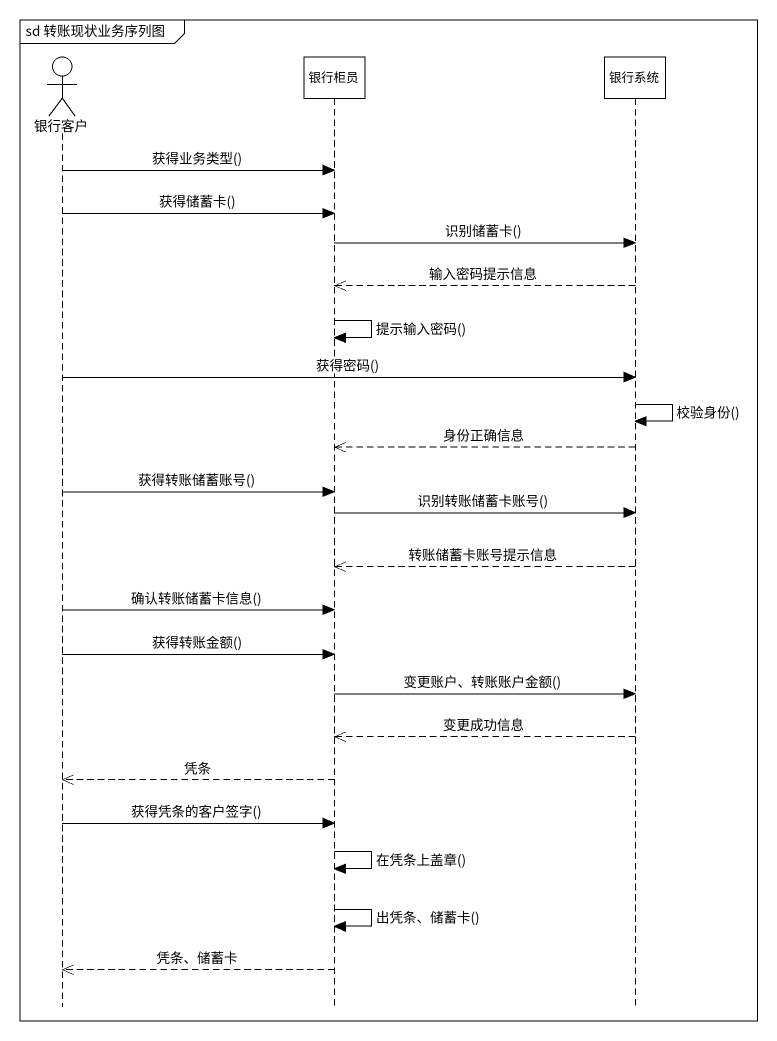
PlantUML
@startuml
mainframe sd 转账现状业务序列图
hide footbox
actor 银行客户
participant 银行柜员
participant 银行系统

银行客户 -> 银行柜员 : 获得业务类型()
银行客户 -> 银行柜员 : 获得储蓄卡()
银行柜员 -> 银行系统 : 识别储蓄卡()
银行系统 -->> 银行柜员 : 输入密码提示信息
银行柜员 -> 银行柜员 : 提示输入密码()
银行客户 -> 银行系统 : 获得密码()
银行系统 -> 银行系统 : 校验身份()
银行系统 -->> 银行柜员 : 身份正确信息
银行客户 -> 银行柜员 : 获得转账储蓄账号()
银行柜员 -> 银行系统 : 识别转账储蓄卡账号()
银行系统 -->> 银行柜员 : 转账储蓄卡账号提示信息
银行客户 -> 银行柜员 : 确认转账储蓄卡信息()
银行客户 -> 银行柜员 : 获得转账金额()
银行柜员 -> 银行系统 : 变更账户、转账账户金额()
银行系统 -->> 银行柜员 : 变更成功信息
银行柜员 -->> 银行客户 : 凭条
银行客户 -> 银行柜员 : 获得凭条的客户签字()
银行柜员 -> 银行柜员 : 在凭条上盖章()
银行柜员 -> 银行柜员 : 出凭条、储蓄卡()
银行柜员 -->> 银行客户 : 凭条、储蓄卡
@enduml
